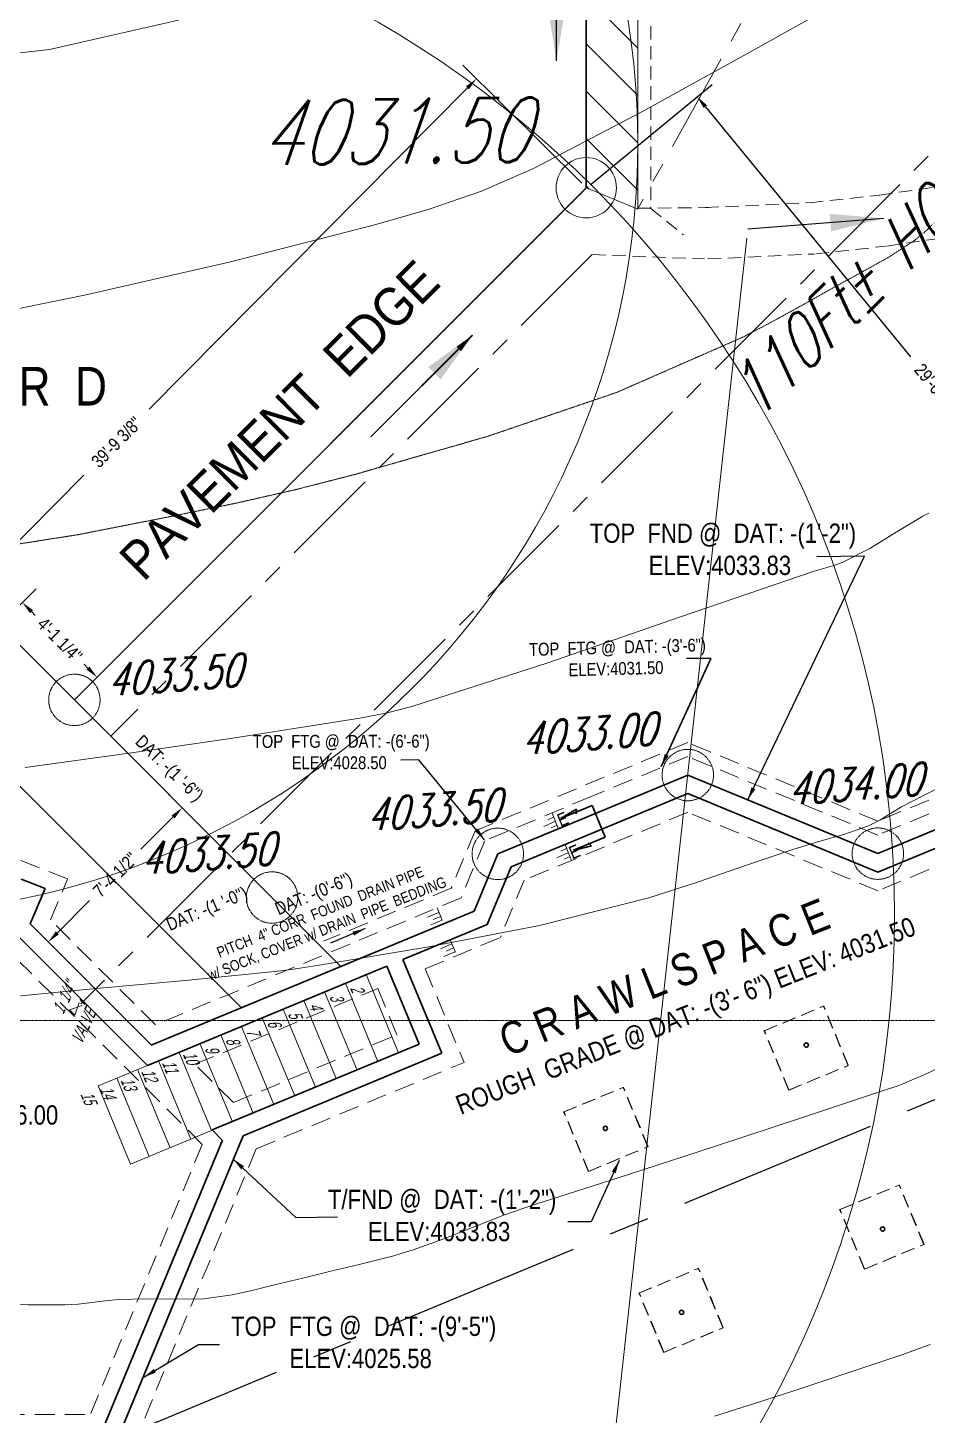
# Model space of a CAD drawing. Header units: inches. Extents: x 2775 to 17527, y 515 to 14737.
# Drawn here: x 8943 to 9363, y 2884 to 3531 of the extents above; entities that cross this region are included whole.
import ezdxf

# ---------------------------------------------------------------- set-up
doc = ezdxf.new("R2010")
doc.units = ezdxf.units.IN
doc.header["$LTSCALE"] = 0.5
doc.header["$MEASUREMENT"] = 0
doc.header["$PDMODE"] = 1
for name, pattern in [('CENTER', [2, 1.25, -0.25, 0.25, -0.25]), ('CENTER2', [1.125, 0.75, -0.125, 0.125, -0.125]), ('HIDDEN', [0.375, 0.25, -0.125]), ('PHANTOM', [2.5, 1.25, -0.25, 0.25, -0.25, 0.25, -0.25])]:
    doc.linetypes.add(name, pattern=pattern)
doc.layers.get('0').update_dxf_attribs({"linetype": 'CONTINUOUS'})
doc.layers.get('Defpoints').update_dxf_attribs({"linetype": 'CONTINUOUS'})
for name, color, linetype, lineweight in [('ARCHENT RD', 3, 'CENTER', 20), ('CONCRETE', 7, 'CONTINUOUS', 30), ('D-CL', 5, 'CENTER2', 9), ('FOOTING', 7, 'HIDDEN', 20), ('FOOTING TEXT', 7, 'CONTINUOUS', 9), ('FOOTING TILE', 3, 'HIDDEN', 20), ('FOUNDATION', 7, 'CONTINUOUS', 30), ('LAYOUT', 6, 'CENTER', 25), ('Object', 4, 'CONTINUOUS', 30), ('V-BNDY', 3, 'PHANTOM', 40), ('VX-TOPO-MAJR', 1, 'HIDDEN', 20), ('VX-TOPO-MINR', 7, 'CONTINUOUS', 5)]:
    doc.layers.add(name, color=color, linetype=linetype, lineweight=lineweight)
for name, color, linetype in [('C-ANNO', 250, 'CONTINUOUS'), ('FOUNDATION TEXT', 7, 'CONTINUOUS'), ('LLMASONRY', 12, 'CONTINUOUS'), ('STEEL', 5, 'CONTINUOUS'), ('TEXT', 7, 'CONTINUOUS')]:
    doc.layers.add(name, color=color, linetype=linetype)
doc.styles.add('ARCHENT', font='technical.ttf', dxfattribs={"height": 6})
doc.styles.add('ARCHENTLTD', font='technical.ttf', dxfattribs={"height": 6})
doc.styles.add('BEI', font='romans.shx', dxfattribs={"width": 0.75})
doc.styles.add('EXIST', font='romans.shx', dxfattribs={"width": 0.75, "oblique": 20, "height": 12})
doc.styles.add('SPHAND', font='SPHAND', dxfattribs={"bigfont": 'SPHAND'})
doc.dimstyles.new('ARCHENTLTD', dxfattribs={"dimtxt": 12, "dimasz": 6, "dimexe": 9, "dimexo": 3, "dimgap": 1, "dimtad": 0, "dimdec": 3, "dimzin": 1, "dimdsep": 46, "dimlunit": 4, "dimtxsty": 'ARCHENT', "dimcen": 6, "dimadec": 3, "dimazin": 0, "dimtfac": 1, "dimtdec": 3, "dimtofl": 0, "dimtmove": 0, "dimatfit": 3, "dimfxl": 1, "dimfrac": 2, "dimtolj": 1, "dimtzin": 0, "dimarcsym": 0})
doc.dimstyles.get("Standard").update_dxf_attribs({"dimscale": 50, "dimtxt": 0.18, "dimasz": 0.18, "dimexe": 0.18, "dimexo": 0.0625, "dimgap": 0.09, "dimtad": 0, "dimtoh": 1, "dimzin": 0, "dimdsep": 46, "dimtxsty": 'BEI', "dimcen": 0.09, "dimclrd": 256, "dimclre": 256, "dimclrt": 256, "dimadec": 1, "dimazin": 0, "dimtfac": 1, "dimtofl": 0, "dimtmove": 0, "dimatfit": 3, "dimfxl": 1, "dimtolj": 1, "dimtzin": 0, "dimlwd": -1, "dimlwe": -1, "dimarcsym": 0})

# ---------------------------------------------------------------- blocks, each defined once
blk = doc.blocks.new('*D20')
at = {"layer": 'Defpoints', "color": 0, "lineweight": 20, "ltscale": 50}
for p in [(6836, 3664.75, -44590.32), (10029.33, 3306.13, -44590.32), (8945.49, 2814.56), (10029.33, 2344.7, -44590.32), (7516.36, 2264.17, -44590.32)]:
    blk.add_point(p, dxfattribs=at)
at = {"layer": 'LAYOUT', "ltscale": 50}
for start, end in [(9.28358, 15.90248), (344.15887, 350.77777)]:
    blk.add_arc((8868.19, 2824.69), 77.96, start, end, dxfattribs=at)
at = {"layer": 'LAYOUT', "lineweight": 20, "ltscale": 50}
for points in [[(8941.75, 2845.56), (8944.58, 2846.54), (8940.21, 2854.55)], [(8944.61, 2802.91), (8941.77, 2803.9), (8940.24, 2794.9)]]:
    blk.add_solid(points, dxfattribs=at)
at = {"layer": 'LAYOUT', "color": 6, "ltscale": 50, "insert": (8946.15, 2824.73), "char_height": 6.25, "attachment_point": 5, "rotation": 270.03067, "style": 'BEI'}
blk.add_mtext('\\A1;45.0°', dxfattribs=at)
blk = doc.blocks.new('*D21')
at = {"layer": 'Defpoints', "color": 0, "lineweight": 20, "ltscale": 50}
for p in [(8868.24, 3932.02, -44590.32), (10029.59, 3306.24, -44590.32), (8923.35, 2879.75), (7516.61, 2264.28, -44590.32), (8868.54, 2086, -44590.32)]:
    blk.add_point(p, dxfattribs=at)
at = {"layer": 'LAYOUT', "ltscale": 50}
for start, end in [(65.46387, 83.37048), (29.15928, 47.06589)]:
    blk.add_arc((8868.42, 2824.78), 77.72, start, end, dxfattribs=at)
at = {"layer": 'LAYOUT', "lineweight": 20, "ltscale": 50}
for points in [[(8877.3, 2900.48), (8877.47, 2903.48), (8868.4, 2902.5)], [(8937.63, 2863.3), (8934.93, 2861.99), (8940.21, 2854.55)]]:
    blk.add_solid(points, dxfattribs=at)
at = {"layer": 'LAYOUT', "color": 6, "lineweight": 9, "ltscale": 50, "insert": (8911.58, 2889.41), "char_height": 6.25, "attachment_point": 5, "rotation": 326.26488, "style": 'BEI'}
blk.add_mtext('\\A1;67.5°', dxfattribs=at)
blk = doc.blocks.new('F-LGPIN')
at = {"linetype": 'Continuous'}
blk.add_circle((0, 0), 0.0391, dxfattribs=at)
blk = doc.blocks.new('*D30')
at = {"layer": 'Defpoints', "color": 0, "lineweight": 20, "ltscale": 50}
for p in [(9015.45, 3167.46), (9035.33, 3147.6), (8972.79, 3085)]:
    blk.add_point(p, dxfattribs=at)
at = {"layer": 'Object', "color": 0, "lineweight": -2, "ltscale": 50}
for p, q in [((9033.21, 3149.72), (9009.09, 3173.82)), ((9011.21, 3163.21), (8996.16, 3148.15)), ((8957.15, 3109.1), (8972.2, 3124.17)), ((8970.67, 3087.12), (8946.54, 3111.22))]:
    blk.add_line(p, q, dxfattribs=at)
at = {"layer": 'Object', "color": 0, "lineweight": 20, "ltscale": 50}
for points in [[(9010.5, 3163.92), (9011.92, 3162.51), (9015.45, 3167.46)], [(8956.44, 3109.81), (8957.86, 3108.4), (8952.91, 3104.86)]]:
    blk.add_solid(points, dxfattribs=at)
at = {"layer": 'Object', "color": 0, "lineweight": 20, "ltscale": 50, "insert": (8984.18, 3136.16), "char_height": 6, "attachment_point": 5, "rotation": 45.02521, "style": 'ARCHENT'}
blk.add_mtext('\\A1;7\'-4 1/2"', dxfattribs=at)
blk = doc.blocks.new('*D36')
at = {"layer": 'Defpoints', "color": 0, "lineweight": 20, "ltscale": 50}
for p in [(8930.2, 3252.63), (8975.68, 3228.4), (8965.06, 3217.78)]:
    blk.add_point(p, dxfattribs=at)
at = {"layer": 'Object', "color": 0, "lineweight": -2, "ltscale": 50}
for p, q in [((8932.32, 3254.75), (8947.18, 3269.61)), ((8945.06, 3259.01), (8946.85, 3257.22)), ((8967.18, 3219.9), (8982.04, 3234.77)), ((8971.44, 3232.64), (8969.65, 3234.43))]:
    blk.add_line(p, q, dxfattribs=at)
at = {"layer": 'Object', "color": 0, "lineweight": 20, "ltscale": 50}
for points in [[(8945.77, 3259.71), (8944.36, 3258.3), (8940.82, 3263.25)], [(8972.14, 3233.35), (8970.73, 3231.94), (8975.68, 3228.4)]]:
    blk.add_solid(points, dxfattribs=at)
at = {"layer": 'Object', "color": 0, "lineweight": 20, "ltscale": 50, "insert": (8958.25, 3245.83), "char_height": 6, "attachment_point": 5, "rotation": 315.00933, "style": 'ARCHENT'}
blk.add_mtext('\\A1;4\'-1 1/4"', dxfattribs=at)
blk = doc.blocks.new('*D37')
at = {"layer": 'Defpoints', "color": 0, "lineweight": 20, "ltscale": 50}
for p in [(9255.81, 3499.24), (9204.06, 3456.79), (9428.8, 3182.87)]:
    blk.add_point(p, dxfattribs=at)
at = {"layer": 'Object', "color": 0, "lineweight": -2, "ltscale": 50}
for p, q in [((9206.38, 3458.69), (9262.77, 3504.95)), ((9259.61, 3494.6), (9355.31, 3377.96)), ((9476.74, 3229.97), (9381.04, 3346.6)), ((9431.11, 3184.77), (9487.5, 3231.04))]:
    blk.add_line(p, q, dxfattribs=at)
at = {"layer": 'Object', "color": 0, "lineweight": 20, "ltscale": 50}
for points in [[(9260.39, 3495.24), (9258.84, 3493.97), (9255.81, 3499.24)], [(9477.51, 3230.6), (9475.96, 3229.33), (9480.54, 3225.33)]]:
    blk.add_solid(points, dxfattribs=at)
at = {"layer": 'Object', "color": 0, "lineweight": 20, "ltscale": 50, "insert": (9368.17, 3362.28), "char_height": 6, "attachment_point": 5, "rotation": 309.36734, "style": 'ARCHENT'}
blk.add_mtext('\\A1;29\'-6 1/4"', dxfattribs=at)
blk = doc.blocks.new('*D38')
at = {"layer": 'Defpoints', "color": 0, "lineweight": 20, "ltscale": 50}
for p in [(9152.73, 3507.63), (9204.06, 3456.79), (8868.12, 3117.64)]:
    blk.add_point(p, dxfattribs=at)
at = {"layer": 'Object', "color": 0, "lineweight": -2, "ltscale": 50}
for p, q in [((9201.93, 3458.9), (9146.33, 3513.97)), ((9148.51, 3503.37), (9000.03, 3353.48)), ((8821.01, 3172.75), (8969.48, 3322.64)), ((8865.99, 3119.75), (8810.39, 3174.82))]:
    blk.add_line(p, q, dxfattribs=at)
at = {"layer": 'Object', "color": 0, "lineweight": 20, "ltscale": 50}
for points in [[(9147.8, 3504.07), (9149.22, 3502.67), (9152.73, 3507.63)], [(8820.3, 3173.45), (8821.72, 3172.04), (8816.78, 3168.48)]]:
    blk.add_solid(points, dxfattribs=at)
at = {"layer": 'Object', "color": 0, "lineweight": 20, "ltscale": 50, "insert": (8984.76, 3338.06), "char_height": 6, "attachment_point": 5, "rotation": 45.27206, "style": 'ARCHENT'}
blk.add_mtext('\\A1;39\'-9 3/8"', dxfattribs=at)

msp = doc.modelspace()

# ---------------------------------------------------------------- hatches: boundary and pattern name
at = {"layer": 'D-CL', "linetype": 'Continuous', "lineweight": 9, "ltscale": 75}
h = msp.add_hatch(dxfattribs=at)
h.set_pattern_fill('ANSI31', scale=125, angle=270, style=0)
edge = h.paths.add_edge_path()
edge.add_line((9203.9652, 3735.1468), (9204.0105, 3456.8064))
edge.add_line((9228.0147, 3745.0871), (9228.0633, 3446.848))
edge.add_line((9203.9652, 3735.1468), (9227.9626, 3745.0914))
edge.add_line((9204.0613, 3456.7854), (9228.0633, 3446.848))

# ---------------------------------------------------------------- linework, layer by layer
at = {"layer": 'ARCHENT RD', "color": 4, "lineweight": 20, "ltscale": 75}
for p, q in [((9449.2533, 3844.7492, 3938.4743), (9228.0709, 3446.9608)), ((9206.8172, 3425.6027), (8982.0429, 3200.8364))]:
    msp.add_line(p, q, dxfattribs=at)
at = {"layer": 'ARCHENT RD', "color": 7, "linetype": 'Continuous', "ltscale": 7.5}
msp.add_line((9228.0147, 3745.0871), (9228.0633, 3446.848), dxfattribs=at)
at = {"layer": 'ARCHENT RD', "color": 7, "linetype": 'Continuous', "lineweight": 30, "ltscale": 7.5}
for p, q in [((9203.9652, 3735.1468), (9204.0105, 3456.8064)), ((9204.0105, 3456.8064), (8965.0732, 3217.7912))]:
    msp.add_line(p, q, dxfattribs=at)
at = {"layer": 'ARCHENT RD', "color": 6, "linetype": 'Continuous', "ltscale": 7.5}
for p, q in [((9204.0159, 3735.1419), (9204.0613, 3456.7854)), ((9204.0613, 3456.7854), (9007.2656, 3259.9256))]:
    msp.add_line(p, q, dxfattribs=at)
at = {"layer": 'ARCHENT RD', "color": 5, "lineweight": 20, "ltscale": 75}
for p, q in [((9509.4512, 3617.3528), (8969.3019, 3077.2223)), ((8969.3019, 3077.2223), (8968.0699, 3075.9853))]:
    msp.add_line(p, q, dxfattribs=at)
at = {"layer": 'ARCHENT RD', "color": 4, "linetype": 'HIDDEN', "lineweight": 20, "ltscale": 50}
for p, q in [((9340.702, 3453.3593), (9405.8836, 3462.77)), ((9308.4451, 3449.788), (9341.0939, 3453.4093)), ((9228.0633, 3447.2485), (9261.1103, 3447.5158)), ((9259.581, 3447.5423), (9309.211, 3449.8482)), ((9344.1315, 3429.6056), (9409.3131, 3439.0163)), ((9206.8172, 3425.6027), (9259.1656, 3423.5947)), ((9260.6949, 3423.5682), (9310.3249, 3425.8741)), ((9311.0908, 3425.9343), (9343.7397, 3429.5556))]:
    msp.add_line(p, q, dxfattribs=at)
at = {"layer": 'ARCHENT RD'}
for centre in [(8965.098, 3217.8165), (9251.4083, 3182.745), (9162.7392, 3145.9636), (9340.1278, 3146.0697), (9057.3586, 3125.5859)]:
    msp.add_circle(centre, 12.0002, dxfattribs=at)
at = {"layer": 'C-ANNO', "color": 7, "linetype": 'Continuous', "lineweight": 9, "ltscale": 50}
msp.add_line((9204.0613, 3456.7854), (9228.0633, 3446.848), dxfattribs=at)
at = {"layer": 'CONCRETE', "lineweight": 20, "ltscale": 75}
for p, q in [((9089.5206, 3093.4532), (8930.2035, 3252.6302)), ((9043.0397, 3074.1613), (8910.9526, 3206.1322))]:
    msp.add_line(p, q, dxfattribs=at)
at = {"layer": 'FOOTING', "ltscale": 75}
for p, q in [((9251.4029, 3191.404), (9206.3188, 3172.6985)), ((9340.1235, 3154.7287), (9251.4041, 3191.404)), ((9428.789, 3191.5303), (9340.1212, 3154.7287)), ((9206.3188, 3172.6985), (9156.6329, 3152.0837)), ((9251.4209, 3165.4277), (9175.0104, 3133.7248)), ((9340.1397, 3128.7522), (9251.4197, 3165.4277)), ((9428.8098, 3165.5539), (9340.142, 3128.7522)), ((9156.6311, 3152.0819), (9145.5934, 3125.3874)), ((8961.8474, 3134.3728), (8935.7754, 3144.5928)), ((8953.9665, 3115.1123), (8961.954, 3134.1203)), ((9175.0117, 3133.7254), (9163.9263, 3106.9154)), ((9145.5944, 3125.3884), (9002.9416, 3066.1803)), ((9002.9416, 3066.1803), (8953.9665, 3115.1123)), ((9135.2147, 3118.6587), (9129.9262, 3116.4696)), ((9136.7446, 3114.9628), (9131.456, 3112.7737)), ((9135.9797, 3116.8107), (9132.539, 3115.3866)), ((9024.8128, 3010.4022), (8933.5048, 3101.6299)), ((9128.8253, 3092.3467), (9163.9263, 3106.9154)), ((9141.2597, 3103.9166), (9135.9881, 3101.6867)), ((9142.0388, 3102.0746), (9138.6093, 3100.6239)), ((9142.818, 3100.2326), (9137.5465, 3098.0027)), ((9128.8251, 3092.347), (9146.9851, 3048.5959)), ((9021.3847, 3047.7535), (9106.6587, 3083.1465)), ((9106.6588, 3083.1463), (9115.6181, 3061.5615)), ((9039.2834, 3029.8705), (9115.6162, 3061.5602)), ((9039.2834, 3029.8705), (9021.3847, 3047.7535)), ((9049.9195, 3008.3001), (9146.9841, 3048.5966)), ((9024.8128, 3010.4022), (8972.6054, 2884.3635)), ((9049.9195, 3008.3001), (8995.7925, 2877.6272)), ((8763.7589, 2884.2513), (8972.6054, 2884.3635))]:
    msp.add_line(p, q, dxfattribs=at)
at = {"layer": 'FOOTING', "lineweight": 9, "ltscale": 75}
for p, q in [((9189.5976, 3161.2479), (9184.1454, 3158.7432)), ((9188.7627, 3163.0653), (9186.0366, 3161.813)), ((9188.069, 3164.9443), (9191.1263, 3157.5516)), ((9190.4325, 3159.4305), (9187.7064, 3158.1782)), ((9194.8197, 3148.4273), (9192.0936, 3147.1749)), ((9194.126, 3150.3063), (9197.1832, 3142.9135)), ((9195.6546, 3146.6099), (9190.2024, 3144.1051)), ((9196.4895, 3144.7925), (9193.7634, 3143.5401))]:
    msp.add_line(p, q, dxfattribs=at)
at = {"layer": 'FOOTING', "lineweight": 20, "ltscale": 50}
for p, q in [((9134.3705, 3120.7299), (9137.4373, 3113.3411)), ((9140.5382, 3105.8699), (9143.6049, 3098.481))]:
    msp.add_line(p, q, dxfattribs=at)
at = {"layer": 'FOOTING', "ltscale": 50}
for p, q in [((9286.9916, 3063.4412), (9314.708, 3074.9217)), ((9287.1813, 3063.4411), (9314.8977, 3074.9216)), ((9326.1408, 3047.3203), (9314.6603, 3075.0366)), ((9326.3306, 3047.3202), (9314.8501, 3075.0366)), ((9298.4245, 3035.8398), (9286.9439, 3063.5561)), ((9298.6142, 3035.8397), (9287.1337, 3063.5561)), ((9298.4721, 3035.7248), (9326.1885, 3047.2053)), ((9298.6618, 3035.7248), (9326.3782, 3047.2053)), ((9193.5057, 3025.5181), (9221.2221, 3036.9986)), ((9193.6954, 3025.5181), (9221.4118, 3036.9986)), ((9232.6549, 3009.3972), (9221.1744, 3037.1136)), ((9232.8447, 3009.3972), (9221.3642, 3037.1136)), ((9204.9385, 2997.9167), (9193.458, 3025.6331)), ((9205.1283, 2997.9167), (9193.6478, 3025.6331)), ((9204.9862, 2997.8017), (9232.7026, 3009.2822)), ((9205.1759, 2997.8017), (9232.8923, 3009.2822)), ((9322.3291, 2979.9453), (9350.0455, 2991.4258)), ((9322.5189, 2979.9453), (9350.2352, 2991.4258)), ((9361.4784, 2963.8244), (9349.9979, 2991.5408)), ((9361.6681, 2963.8244), (9350.1876, 2991.5408)), ((9333.762, 2952.3439), (9322.2815, 2980.0603)), ((9333.9517, 2952.3439), (9322.4712, 2980.0603)), ((9333.8096, 2952.2289), (9361.526, 2963.7094)), ((9333.9994, 2952.2289), (9361.7158, 2963.7094)), ((9228.5867, 2941.0226), (9256.303, 2952.5031)), ((9228.7764, 2941.0226), (9256.4928, 2952.5031)), ((9267.7359, 2924.9017), (9256.2554, 2952.6181)), ((9267.9257, 2924.9017), (9256.4452, 2952.618)), ((9240.0195, 2913.4212), (9228.539, 2941.1376)), ((9240.2093, 2913.4212), (9228.7288, 2941.1375)), ((9240.0672, 2913.3062), (9267.7835, 2924.7867)), ((9240.2569, 2913.3062), (9267.9733, 2924.7867))]:
    msp.add_line(p, q, dxfattribs=at)
at = {"layer": 'FOOTING TEXT', "linetype": 'Continuous', "lineweight": 30, "ltscale": 25}
for p, q in [((9191.9201, 3162.4027), (9206.7039, 3168.5293)), ((9191.9201, 3162.4027), (9199.4199, 3166.8916)), ((9199.4199, 3166.8916), (9199.2248, 3164.6747)), ((9212.8305, 3153.7455), (9206.7039, 3168.5293)), ((9212.8305, 3153.7455), (9198.0467, 3147.6189)), ((9198.0574, 3147.6096), (9206.5323, 3149.7482)), ((9206.5323, 3149.7482), (9204.8252, 3151.1759))]:
    msp.add_line(p, q, dxfattribs=at)
at = {"layer": 'FOOTING TILE', "ltscale": 50}
for p, q in [((9233.9684, 3747.8901), (9234.1422, 3447.1071)), ((9234.1422, 3447.1071), (9249.3278, 3434.8295))]:
    msp.add_line(p, q, dxfattribs=at)
at = {"layer": 'FOOTING TILE', "ltscale": 75}
for p, q in [((9251.3567, 3197.8807), (9152.2202, 3156.7488)), ((9340.1167, 3161.2231), (9251.3567, 3197.8807)), ((9428.8226, 3198.0088), (9340.1167, 3161.2231)), ((9152.2202, 3156.7488), (9140.9985, 3129.9771)), ((9140.9985, 3129.9771), (9081.3323, 3105.1973))]:
    msp.add_line(p, q, dxfattribs=at)
at = {"layer": 'FOOTING TILE', "color": 5, "ltscale": 50}
for p, q in [((8962.8531, 3073.1422), (8970.0221, 3075.6203)), ((8965.248, 3070.757), (8967.697, 3077.936)), ((8967.697, 3077.936), (8970.0221, 3075.6203)), ((8962.8531, 3073.1422), (8965.248, 3070.757))]:
    msp.add_line(p, q, dxfattribs=at)
at = {"layer": 'FOUNDATION', "ltscale": 75}
for p, q in [((9251.4091, 3182.7453), (9209.3846, 3165.3093)), ((9340.1285, 3146.0701), (9251.4091, 3182.7453)), ((9428.7963, 3182.8717), (9340.1285, 3146.0701)), ((9251.4147, 3174.0864), (9168.885, 3139.8446)), ((9340.1347, 3137.4109), (9251.4147, 3174.0864)), ((9428.8025, 3174.2125), (9340.1347, 3137.4109)), ((9209.3846, 3165.3093), (9162.7583, 3145.9639)), ((9162.7583, 3145.9639), (9151.7206, 3119.2694)), ((9168.885, 3139.8446), (9157.7993, 3113.0341)), ((9151.7206, 3119.2694), (9000.9669, 3056.699)), ((8999.2663, 3047.2349), (8936.8168, 3109.6295)), ((9001.0699, 3056.7417), (8944.5079, 3113.2539)), ((9034.1029, 3012.429), (9029.4158, 3017.1119))]:
    msp.add_line(p, q, dxfattribs=at)
at = {"layer": 'FOUNDATION', "ltscale": 1.5}
for p, q in [((8951.4795, 3129.8442), (8940.304, 3134.225)), ((8944.5079, 3113.2539), (8951.4795, 3129.8442))]:
    msp.add_line(p, q, dxfattribs=at)
at = {"layer": 'FOUNDATION', "ltscale": 50}
for p, q in [((9118.3695, 3096.6687), (9157.7993, 3113.0341)), ((9118.3694, 3096.6689), (9136.5294, 3052.9178)), ((8999.2663, 3047.2349), (9110.9723, 3093.5985)), ((9110.9807, 3093.602), (9126.0738, 3057.2397)), ((9029.4158, 3017.1119), (9126.0722, 3057.239)), ((9043.7952, 3014.4195), (9136.5282, 3052.9178)), ((9034.2619, 3012.3092), (8977.952, 2876.3664)), ((9043.7952, 3014.4195), (8985.338, 2873.2929))]:
    msp.add_line(p, q, dxfattribs=at)
at = {"layer": 'FOUNDATION', "lineweight": 20, "ltscale": 50}
for p, q in [((9101.2621, 3089.6266), (9116.4093, 3053.1319)), ((9091.5642, 3085.6015), (9106.7114, 3049.1068)), ((9072.1685, 3077.5513), (9087.2829, 3041.1356)), ((9081.8664, 3081.5764), (9097.0135, 3045.0817)), ((9052.7728, 3069.5011), (9067.9199, 3033.0064)), ((9062.4706, 3073.5262), (9077.6178, 3037.0315)), ((9043.0749, 3065.476), (9058.2221, 3028.9813)), ((9023.6792, 3057.4258), (9038.8264, 3020.9311)), ((9033.3771, 3061.4509), (9048.5242, 3024.9562)), ((9014.002, 3053.3509), (9029.1491, 3016.8562)), ((8999.2663, 3047.2349), (8976.1882, 3037.6563)), ((8994.6063, 3045.3007), (9009.7534, 3008.806)), ((9004.3041, 3049.3258), (9019.4513, 3012.8311)), ((8976.1882, 3037.6563), (8991.3354, 3001.1616)), ((8984.9084, 3041.2756), (9000.0556, 3004.7809)), ((9029.1491, 3016.8562), (8991.3354, 3001.1616))]:
    msp.add_line(p, q, dxfattribs=at)
at = {"layer": 'LAYOUT', "color": 6, "ltscale": 150}
for p, q in [((10029.3272, 3305.87), (8868.1582, 2824.6742)), ((10029.3272, 3305.8694), (8868.1582, 2824.6736))]:
    msp.add_line(p, q, dxfattribs=at)
at = {"layer": 'Object', "color": 20, "lineweight": 20, "ltscale": 50}
msp.add_line((9214.9137, 2851.8356), (9279.0341, 3433.2265), dxfattribs=at)
for centre, radius in [((8868.1181, 3117.6367), 720), ((8868.0519, 3477.6367), 360), ((8867.9105, 3117.6367), 480)]:
    msp.add_circle(centre, radius, dxfattribs=at)
at = {"layer": 'STEEL', "color": 30, "lineweight": 30, "ltscale": 50}
for centre in [(9306.6703, 3056.7579), (9212.9191, 3017.8612), (9342.3387, 2970.8698), (9248.521, 2932.0152)]:
    msp.add_circle(centre, 1, dxfattribs=at)
at = {"layer": 'V-BNDY', "color": 1, "lineweight": 20, "ltscale": 1.5}
msp.add_line((5667.9391, 3067.7097), (10029.3272, 3068.3205), dxfattribs=at)
at = {"layer": 'VX-TOPO-MAJR'}
msp.add_lwpolyline([(8921.027, 3287.7635), (8966.692, 3294.8944), (9012.1356, 3303.8188), (9040.3114, 3309.5665), (9068.3137, 3315.9121), (9096.1871, 3323.0625), (9157.8062, 3340.7469), (9218.3448, 3361.3495), (9276.9633, 3387.0463), (9291.5179, 3394.6744), (9305.8549, 3402.5863), (9320.1421, 3410.6179), (9332.6584, 3417.4273), (9345.0884, 3424.3625), (9357.0643, 3432.1258), (9362.1493, 3436.3012), (9366.8738, 3440.8647)], dxfattribs=at)
msp.add_lwpolyline([(8921.027, 3287.7635), (8966.692, 3294.8944), (9012.1356, 3303.8188), (9040.3114, 3309.5665), (9068.3137, 3315.9121), (9096.1871, 3323.0625), (9157.8062, 3340.7469), (9218.3448, 3361.3495), (9276.9633, 3387.0463), (9291.5179, 3394.6744), (9305.8549, 3402.5863), (9320.1421, 3410.6179), (9332.6584, 3417.4273), (9345.0884, 3424.3625), (9357.0643, 3432.1258), (9362.1493, 3436.3012), (9366.8738, 3440.8647)], dxfattribs=at)
at = {"layer": 'VX-TOPO-MINR', "ltscale": 50}
for points in [[(8901.6832, 3392.864), (8969.7511, 3406.7496), (9037.4, 3422.0794), (9104.7375, 3439.3536), (9130.1636, 3446.6507), (9155.1438, 3455.152), (9179.3318, 3465.7554), (9230.2043, 3492.4178), (9280.3162, 3520.0722), (9330.2538, 3548.1446)], [(8653.9, 3536.3464), (8664.5024, 3530.5984), (8675.8796, 3526.9407), (8697.999, 3524.0143), (8720.1468, 3522.4952), (8742.3497, 3521.3164), (8792.5692, 3517.8713), (8842.7486, 3514.9549), (8892.7422, 3514.4581), (8953.4649, 3521.2619), (9013.649, 3535.0735)], [(8942.1873, 3186.2818), (8990.6722, 3192.9674), (9039.114, 3199.9964), (9087.4997, 3207.5555), (9099.305, 3209.5131), (9111.0472, 3211.7802), (9122.6456, 3214.7272), (9185.6036, 3234.9015), (9247.9497, 3256.5469), (9310.3794, 3277.8387), (9314.7576, 3279.1314), (9319.1514, 3280.3826), (9323.4596, 3281.9068), (9336.3697, 3288.4355), (9348.7046, 3296.0394), (9361.088, 3303.5235), (9363.9108, 3304.9736)], [(8930.3109, 3078.8537), (8973.5619, 3082.9696), (9016.8445, 3086.8526), (9060.0786, 3091.2395), (9066.2277, 3092.0259), (9072.3588, 3092.9463), (9078.4828, 3093.9339), (9130.4831, 3102.5566), (9182.2052, 3112.5428), (9233.2942, 3125.5239), (9255.9496, 3132.7836), (9278.3848, 3140.5727), (9300.8502, 3148.2345), (9312.5347, 3151.6845), (9324.2607, 3155.0237), (9335.7582, 3159.0913), (9341.0278, 3161.7562), (9346.0626, 3164.8599), (9351.1173, 3167.9148), (9361.4481, 3173.2215), (9371.8555, 3178.4158)]]:
    msp.add_lwpolyline(points, dxfattribs=at)
at = {"layer": 'VX-TOPO-MINR'}
for points in [[(8934.7711, 2935.7156), (8943.3822, 2935.5304), (8951.9938, 2935.4556), (8960.6092, 2935.5392), (8966.9018, 2935.9107), (8973.1718, 2936.6063), (8979.4357, 2937.3908), (8985.71, 2938.0286), (8998.9868, 2938.3923), (9012.3136, 2938.1503), (9025.5911, 2938.3702), (9038.7202, 2940.1197), (9043.701, 2941.2513), (9048.6538, 2942.4282), (9053.5942, 2943.6294), (9058.5379, 2944.834), (9071.6886, 2948.0172), (9084.8367, 2951.203), (9097.9806, 2954.405), (9111.1188, 2957.6372), (9114.1554, 2958.4422), (9117.1696, 2959.3288), (9120.1684, 2960.2696), (9123.1588, 2961.2374), (9137.5089, 2966.3591), (9151.6916, 2971.955), (9165.8833, 2977.5156), (9180.2603, 2982.5317), (9180.9342, 2982.7256), (9181.614, 2982.8996), (9182.2938, 2983.0738), (9182.9676, 2983.2684), (9223.7122, 2996.287), (9264.3884, 3009.5201), (9305.0159, 3022.919), (9345.6143, 3036.4355), (9347.1513, 3036.9514), (9348.6845, 3037.4765), (9350.2123, 3038.0184), (9351.7331, 3038.5849), (9362.0348, 3042.9552), (9372.0792, 3047.8767)], [(9263.8316, 2883.5678), (9282.5928, 2889.5358), (9301.3228, 2895.6026), (9320.0303, 2901.7457), (9338.7246, 2907.943), (9345.2216, 2910.1143), (9351.7026, 2912.3243), (9358.1608, 2914.6056), (9364.5894, 2916.991)]]:
    msp.add_lwpolyline(points, dxfattribs=at)

# ---------------------------------------------------------------- block references
at = {"layer": 'ARCHENT RD', "xscale": 359.9856000000019, "yscale": 359.9856, "zscale": 359.9855999999982, "rotation": 4.367222222223363}
msp.add_blockref('F-LGPIN', (9204.0105, 3456.8064, -2.2125), dxfattribs=at)

# ---------------------------------------------------------------- texts
at = {"layer": 'CONCRETE', "linetype": 'Continuous', "char_height": 6, "width": 271, "attachment_point": 1, "style": 'ARCHENTLTD'}
for s, insert, rotation in [('DAT: -(1 \'-6")', (8997.1906, 3202.0742), 316.0514479), ('DAT: -(0\'-6")', (9058.0166, 3122.774), 22.8952682), ('DAT: -(1 \'-0")', (9007.2967, 3115.4186), 22.8952683)]:
    msp.add_mtext(s, dxfattribs=dict(at, insert=insert, rotation=rotation))
at = {"layer": 'FOOTING TEXT', "ltscale": 50, "char_height": 6, "attachment_point": 5, "style": 'ARCHENT'}
for s, insert, rotation in [(' TOP  FTG @  DAT: -(3\'-6") \\PELEV:4031.50', (9217.7319, 3237.3469), 1.56078), (' TOP  FTG @  DAT: -(3\'-6") \\PELEV:4031.50', (9217.7503, 3237.3469), 1.56078), (' TOP  FTG @  DAT: -(6\'-6") \\PELEV:4028.50', (9088.6885, 3193.4463), 0.0927778), (' TOP  FTG @  DAT: -(6\'-6") \\PELEV:4028.50', (9088.707, 3193.4463), 0.0927778)]:
    msp.add_mtext(s, dxfattribs=dict(at, insert=insert, rotation=rotation))
at = {"layer": 'FOOTING TILE', "ltscale": 50, "insert": (9081.5601, 3114.5598), "char_height": 5, "attachment_point": 5, "rotation": 21.7589521, "style": 'ARCHENT'}
msp.add_mtext('PITCH  4" CORR  FOUND  DRAIN PIPE  \\Pw/ SOCK, COVER w/ DRAIN  PIPE  BEDDING', dxfattribs=at)
at = {"layer": 'FOUNDATION', "color": 5, "lineweight": 20, "ltscale": 50, "char_height": 6, "attachment_point": 5, "rotation": 65.2186111, "style": 'EXIST'}
for s, insert in [('{\\fTechnical|b0|i0|c0|p34;1  1/4"}', (8960.3363, 3078.6587)), ('{\\fTechnical|b0|i0|c0|p34;VALVE}', (8969.2897, 3065.5187))]:
    msp.add_mtext(s, dxfattribs=dict(at, insert=insert))
at = {"layer": 'FOUNDATION', "lineweight": 20, "ltscale": 50, "char_height": 6, "width": 10.5625, "attachment_point": 5, "rotation": 292.5, "style": 'EXIST'}
for s, insert in [('{\\fTechnical|b0|i0|c0|p34;2}', (9097.0059, 3083.1687)), ('{\\fTechnical|b0|i0|c0|p34;3}', (9087.3286, 3079.0939)), ('{\\fTechnical|b0|i0|c0|p34;5}', (9067.9329, 3071.0437)), ('{\\fTechnical|b0|i0|c0|p34;4}', (9077.6308, 3075.0688)), ('{\\fTechnical|b0|i0|c0|p34;7}', (9048.5165, 3063.0432)), ('{\\fTechnical|b0|i0|c0|p34;6}', (9058.2144, 3067.0683)), ('{\\fTechnical|b0|i0|c0|p34;8}', (9038.8393, 3058.9684)), ('{\\fTechnical|b0|i0|c0|p34;10}', (9019.423, 3050.9679)), ('{\\fTechnical|b0|i0|c0|p34;9}', (9029.1415, 3054.9433)), ('{\\fTechnical|b0|i0|c0|p34;12}', (9000.0479, 3042.8679)), ('{\\fTechnical|b0|i0|c0|p34;11}', (9009.7457, 3046.893)), ('{\\fTechnical|b0|i0|c0|p34;13}', (8990.35, 3038.8428)), ('{\\fTechnical|b0|i0|c0|p34;15}', (8971.6512, 3032.2067)), ('{\\fTechnical|b0|i0|c0|p34;14}', (8980.6522, 3034.8177))]:
    msp.add_mtext(s, dxfattribs=dict(at, insert=insert))
at = {"layer": 'FOUNDATION TEXT', "lineweight": 9, "ltscale": 50, "insert": (9266.3812, 3288.0418), "char_height": 9, "attachment_point": 5, "style": 'ARCHENT'}
msp.add_mtext(' TOP  FND @  DAT: -(1\'-2") \\PELEV:4033.83', dxfattribs=at)
at = {"layer": 'FOUNDATION TEXT', "ltscale": 50, "attachment_point": 5, "style": 'ARCHENT'}
for s, insert, char_height, rotation in [('E', (9193.0184, 3162.1735), 6, 22.51939), ('E', (9198.5306, 3146.9802), 6, 22.51939), ('C R A W L S P A C E', (9240.4135, 3088.3118), 15, 21.7585502), ('ROUGH  GRADE @ DAT: -(3\'- 6") ELEV: 4031.50', (9250.8493, 3069.208), 9, 21.5927778), (' T/FND @  DAT: -(1\'-2") \\PELEV:4033.83', (9135.3129, 2977.172), 9, 359.9875)]:
    msp.add_mtext(s, dxfattribs=dict(at, insert=insert, char_height=char_height, rotation=rotation))
at = {"layer": 'FOUNDATION TEXT', "ltscale": 50, "char_height": 9, "attachment_point": 5, "style": 'ARCHENT'}
for s, insert in [('T/SLAB @ DAT: -(9/0") ELEV: 4026.00', (8868.2745, 3022.7731)), (' TOP  FTG @  DAT: -(9\'-5") \\PELEV:4025.58', (9098.6817, 2917.9471))]:
    msp.add_mtext(s, dxfattribs=dict(at, insert=insert))
at = {"layer": 'TEXT', "style": 'SPHAND', "width": 0.92}
msp.add_text('PAVEMENT  EDGE', height=17.99928, rotation=44.908865, dxfattribs=at).set_placement((8997.3999, 3272.5241, -86831.0312))
at = {"layer": 'TEXT'}
for s, insert, char_height, attachment_point, rotation, style in [('{\\C5; 110Ft± HOUSE TO TANK }', (9258.0403, 3355.8113), 24, 1, 44.6358333, 'EXIST'), ('C  O  U  R T  Y  A  R  D\\P  ', (8980.2922, 3373.1904), 18, 3, 0.0191667, 'ARCHENTLTD')]:
    msp.add_mtext(s, dxfattribs=dict(at, insert=insert, char_height=char_height, attachment_point=attachment_point, rotation=rotation, style=style))
at = {"layer": 'TEXT', "color": 3, "attachment_point": 1, "style": 'EXIST'}
for s, insert, char_height, rotation in [('4031.50', (9051.2143, 3497.3666), 30, 0.6791667), ('4033.50', (8979.7302, 3234.5696), 15.00027, 4.3672222), ('4033.00', (9173.0194, 3207.1472), 15.00027, 4.3672222), ('4034.00', (9297.3881, 3183.678), 15.00027, 4.3672222), ('4033.50', (9100.6179, 3171.5848), 15.00027, 4.3672222), ('4033.50', (8995.2373, 3151.2071), 15.00027, 4.3672222)]:
    msp.add_mtext(s, dxfattribs=dict(at, insert=insert, char_height=char_height, rotation=rotation))

# ---------------------------------------------------------------- dimensions: what is measured, and where the dimension line sits
at = {"layer": 'LAYOUT', "color": 6, "lineweight": 9, "ltscale": 150}
dim = msp.add_angular_dim_2l(base=(8923.3541, 2879.7513), line1=((8868.5364, 2085.9998, -44590.3909), (8868.2357, 3932.0218, -44590.3909)), line2=((10029.585, 3306.2382, -44590.3909), (7516.6132, 2264.2814, -44590.3909)), dimstyle='Standard', override={"dimtxt": 0.125, "dimclrd": 256, "dimclre": 256, "dimclrt": 6}, dxfattribs=at)
dim.commit()
dim.dimension.update_dxf_attribs({"geometry": '*D21', "text_midpoint": (8911.5764, 2889.4115, -0.0698)})
at = {"layer": 'LAYOUT', "color": 6, "ltscale": 150}
dim = msp.add_angular_dim_2l(base=(8945.4906, 2814.5571), line1=((10029.3272, 3306.1313, -44590.3909), (7516.3554, 2264.1745, -44590.3909)), line2=((10029.3272, 2344.6995, -44590.3909), (6835.9988, 3664.7484, -44590.3909)), dimstyle='Standard', override={"dimtxt": 0.125, "dimclrd": 256, "dimclre": 256, "dimclrt": 6}, dxfattribs=at)
dim.commit()
dim.dimension.update_dxf_attribs({"geometry": '*D20', "text_midpoint": (8946.1516, 2824.729, -0.0698)})
at = {"layer": 'Object', "color": 20, "lineweight": 20, "ltscale": 50}
for p1, p2, distance, picture, middle in [((8868.1181, 3117.6367), (9204.0613, 3456.7854), 72.254, '*D38', (8984.7564, 3338.0592)), ((9428.7955, 3182.8713), (9204.0613, 3456.7854), -66.9341, '*D37', (9368.1748, 3362.284)), ((8930.2035, 3252.6302), (8965.0635, 3217.7816), 15.0153, '*D36', (8958.2492, 3245.825)), ((8972.7889, 3084.9978), (9035.3311, 3147.5951), 28.1004, '*D30', (8984.1813, 3136.1577))]:
    dim = msp.add_aligned_dim(p1=p1, p2=p2, distance=distance, dimstyle='ARCHENTLTD', dxfattribs=at)
    dim.commit()
    dim.dimension.update_dxf_attribs({"geometry": picture, "text_midpoint": middle})

# ---------------------------------------------------------------- leaders
at = {"layer": 'FOOTING TEXT', "ltscale": 10}
for points in [[(9239.0349, 3186.7376), (9262.2218, 3237.1453), (9250.7596, 3237.1453)], [(9239.0534, 3186.7376), (9262.2402, 3237.1453), (9250.778, 3237.1453)], [(9156.5346, 3152.5555), (9125.858, 3189.792), (9117.5208, 3189.697)], [(9156.553, 3152.5555), (9125.8764, 3189.792), (9117.5392, 3189.697)]]:
    msp.add_leader(points, dimstyle='ARCHENTLTD', override={"dimgap": 1, "dimtad": 0}, dxfattribs=at)
at = {"layer": 'FOOTING TILE', "color": 3, "linetype": 'Continuous', "ltscale": 50}
msp.add_leader([(9100.7717, 3111.068), (9084.5689, 3104.2401)], dimstyle='ARCHENTLTD', override={"dimgap": 1, "dimtad": 0}, dxfattribs=at)
at = {"layer": 'FOUNDATION TEXT', "lineweight": 9, "ltscale": 10}
for points in [[(9279.4227, 3171.1649, -3866.473), (9333.831, 3284.9499, -3866.473), (9311.6134, 3284.6031, -3866.473)], [(9039.2229, 3003.5605), (9068.384, 2976.2744), (9087.8601, 2976.5738)], [(9219.3422, 3002.8186), (9206.3358, 2974.2585), (9195.4106, 2974.2609)], [(8997.4806, 2901.6922), (9023.0943, 2917.0463), (9032.7513, 2917.0463)]]:
    msp.add_leader(points, dimstyle='ARCHENTLTD', override={"dimgap": 1, "dimtad": 0}, dxfattribs=at)
at = {"layer": 'LLMASONRY', "color": 7, "linetype": 'Continuous', "lineweight": -3, "ltscale": 50}
for points, override in [([(9190.1431, 3515.9993, -48406.0637), (9190.1431, 3583.0172, -48406.0637)], {"dimasz": 0.5, "dimgap": 0.09, "dimtad": 0}), ([(9342.8813, 3442.4976, -3815.6727), (9279.4988, 3437.5414, -3815.6727)], {"dimasz": 0.5, "dimgap": 0.09, "dimtad": 0}), ([(9150.8177, 3387.9544, -48406.0637), (9103.4289, 3340.5655, -48406.0637)], {"dimasz": 0.5, "dimgap": 0.09, "dimtad": 0}), ([(9150.8654, 3387.9553, -44590.3909), (9103.4738, 3340.5638, -44590.3909)], {"dimgap": 0.09, "dimtad": 0})]:
    msp.add_leader(points, dimstyle='Standard', override=override, dxfattribs=at)
at = {"layer": 'LLMASONRY', "color": 6, "linetype": 'Continuous', "lineweight": -3, "ltscale": 50}
msp.add_leader([(9150.8654, 3387.9294, -44590.3909), (9103.4738, 3340.5378, -44590.3909)], dimstyle='Standard', override={"dimgap": 0.09, "dimtad": 0}, dxfattribs=at)

doc.saveas('drawing.dxf')
